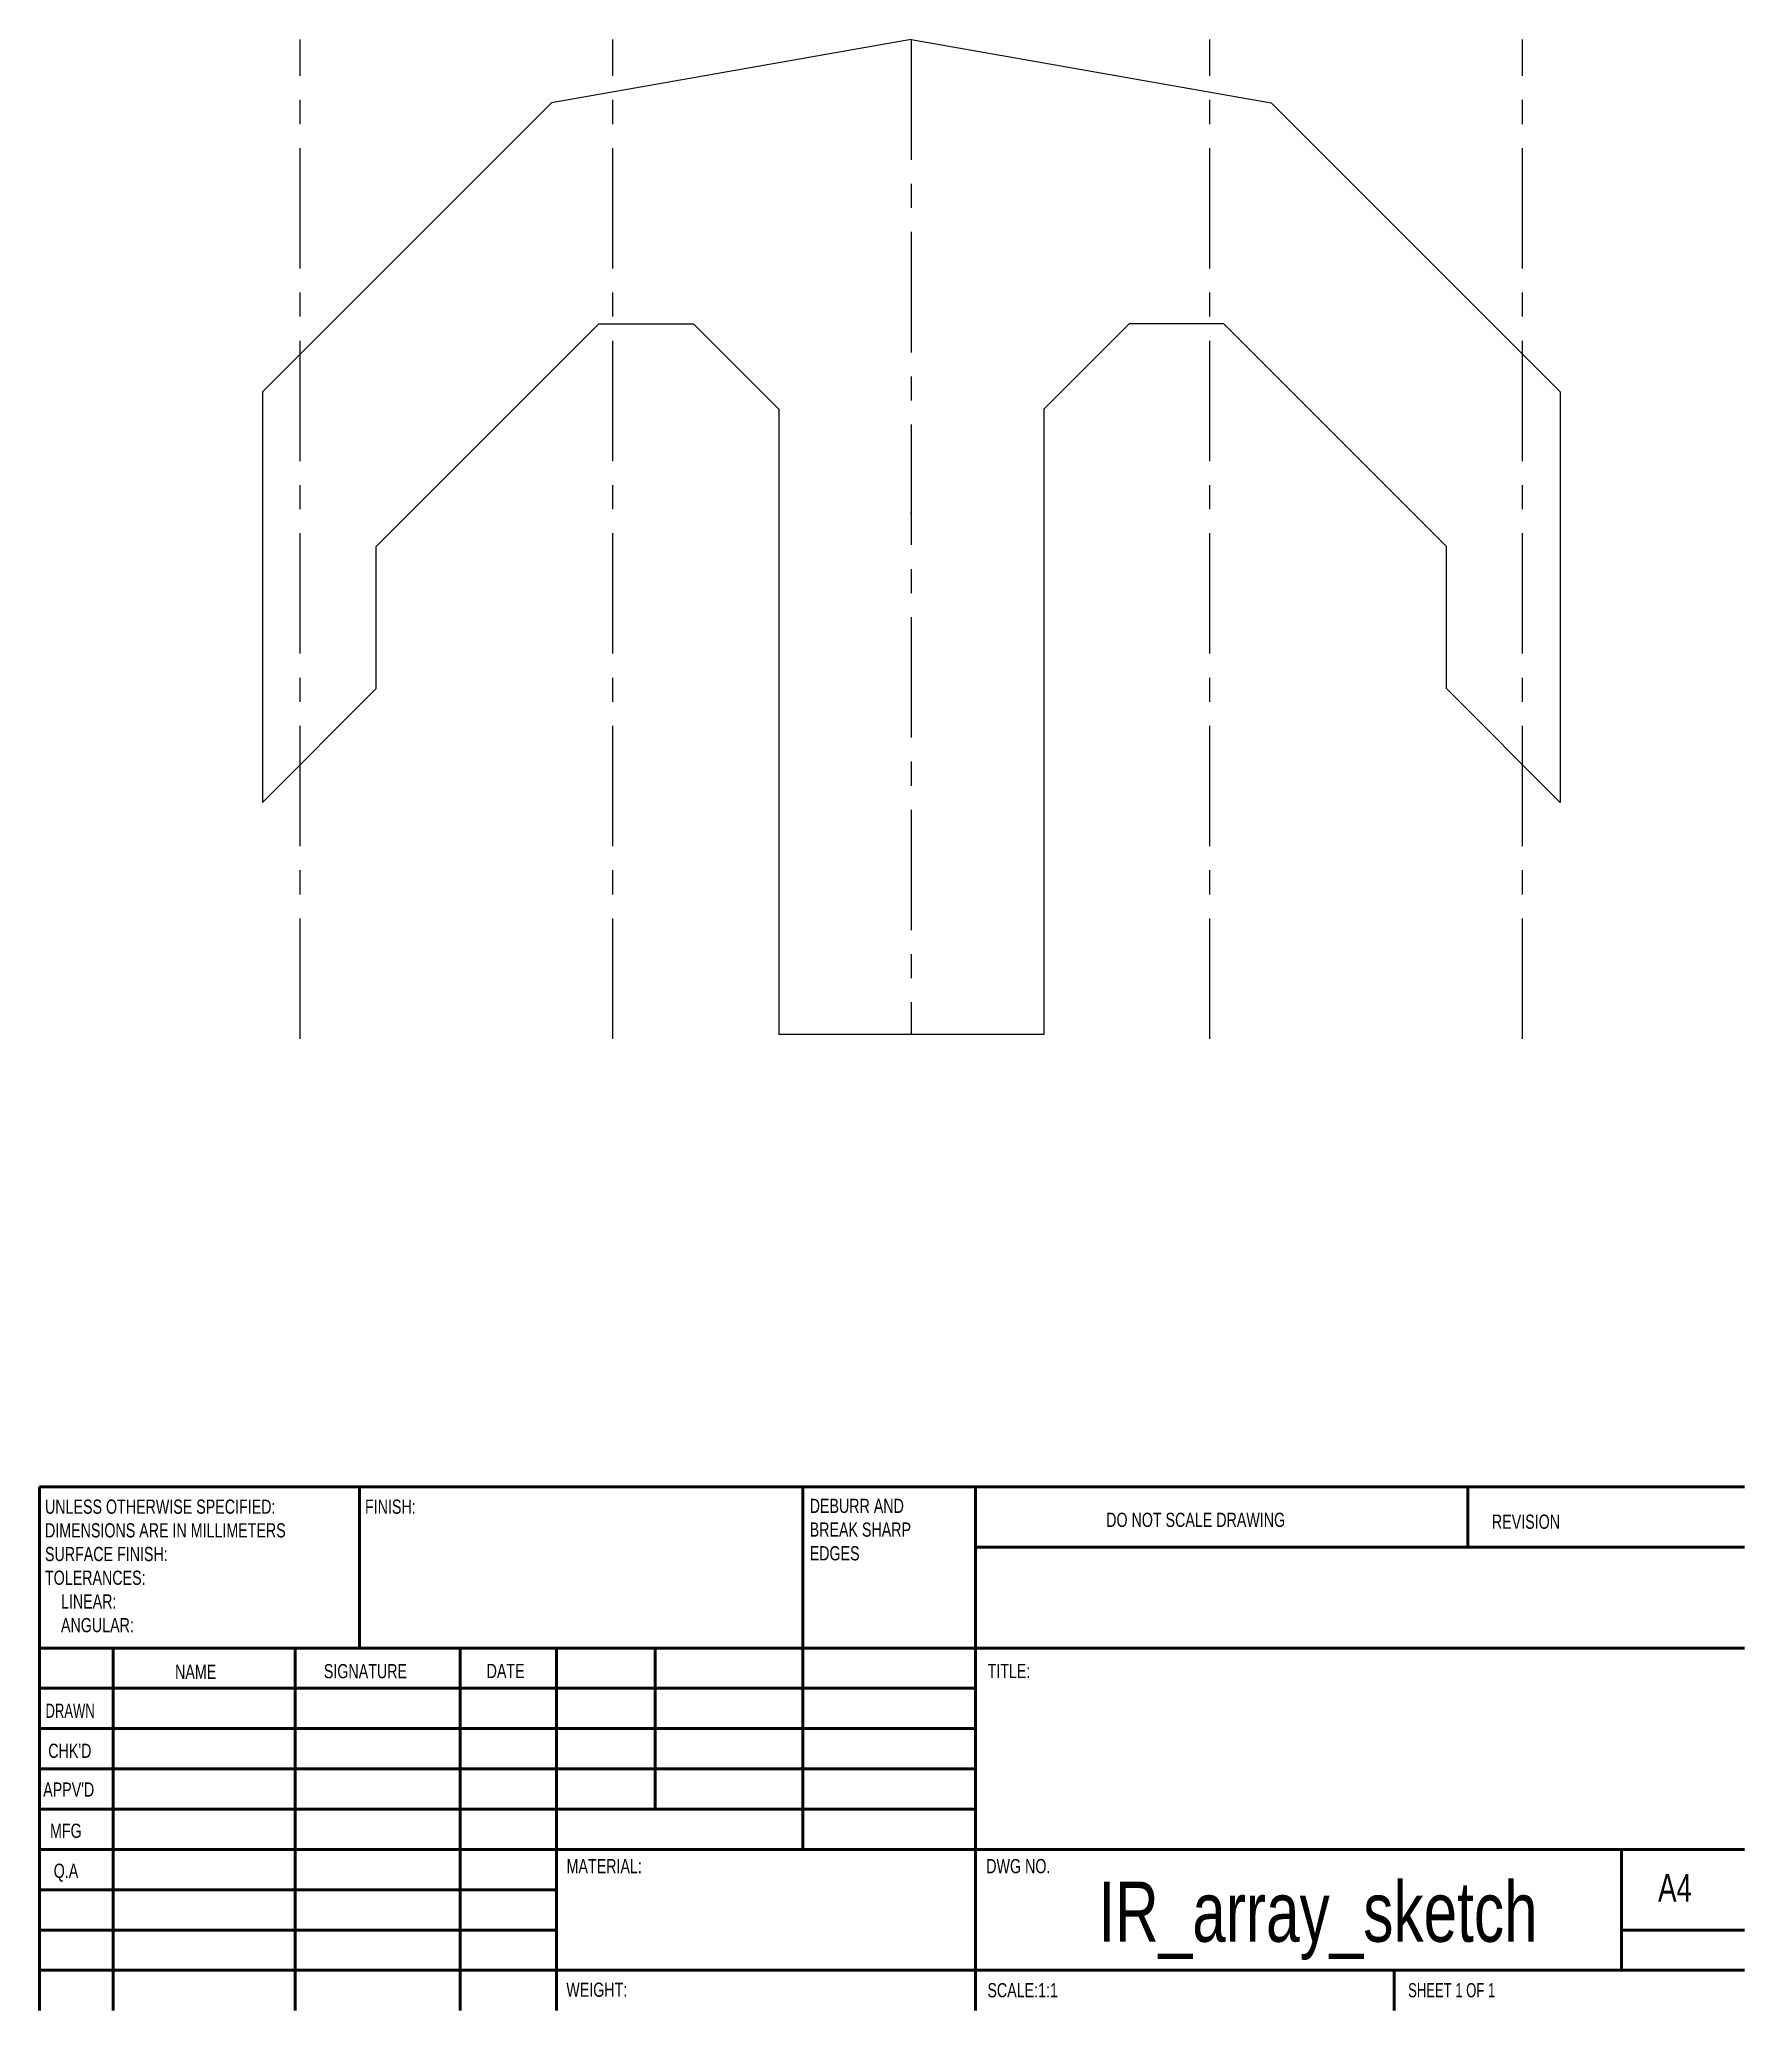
# Model space of a CAD drawing. Header units: millimetres. Extents: x 20 to 200, y 10 to 218.
import ezdxf

# ---------------------------------------------------------------- set-up
doc = ezdxf.new("R2010")
doc.units = ezdxf.units.MM
doc.header["$PDSIZE"] = -1
doc.linetypes.add('CENTERX2', pattern=[20.32, 12.7, -2.54, 2.54, -2.54])
doc.styles.add('SLDTEXTSTYLE0', font='TXT', dxfattribs={"width": 0.686449})
doc.styles.add('SLDTEXTSTYLE1', font='TXT', dxfattribs={"width": 0.75})
doc.styles.add('SLDTEXTSTYLE2', font='TXT', dxfattribs={"width": 0.6875})

msp = doc.modelspace()

# ---------------------------------------------------------------- linework, layer by layer
at = {"color": 7, "linetype": 'CENTERX2'}
for p, q in [((47.54, 112.53), (47.54, 217.98)), ((80.54, 112.53), (80.54, 217.98)), ((112.04, 217.98), (112.04, 112.98)), ((143.54, 112.53), (143.54, 217.98)), ((176.54, 112.53), (176.54, 217.98))]:
    msp.add_line(p, q, dxfattribs=at)
at = {"color": 7, "linetype": 'Continuous'}
for p, q in [((112.04, 217.98), (74.04, 211.28)), ((112.04, 217.98), (150.04, 211.28)), ((74.04, 211.28), (43.54, 180.78)), ((150.04, 211.28), (180.54, 180.78)), ((55.54, 164.48), (79.04, 187.98)), ((79.04, 187.98), (89.04, 187.98)), ((89.04, 187.98), (98.04, 178.98)), ((135.04, 187.98), (126.04, 178.98)), ((145.04, 187.98), (135.04, 187.98)), ((168.54, 164.48), (145.04, 187.98)), ((43.54, 180.78), (43.54, 137.48)), ((98.04, 178.98), (98.04, 112.98)), ((126.04, 178.98), (126.04, 112.98)), ((180.54, 180.78), (180.54, 137.48)), ((112.04, 167.98), (112.04, 168.1)), ((112.04, 167.98), (112.1, 167.98)), ((55.54, 149.48), (55.54, 164.48)), ((168.54, 149.48), (168.54, 164.48)), ((43.54, 137.48), (55.54, 149.48)), ((180.54, 137.48), (168.54, 149.48)), ((126.04, 112.98), (98.04, 112.98))]:
    msp.add_line(p, q, dxfattribs=at)
at = {"color": 7, "linetype": 'Continuous', "lineweight": 50}
for p, q in [((20, 65.25), (200, 65.25)), ((20, 65.25), (20, 10)), ((53.8, 48.25), (53.8, 65.25)), ((100.6, 65.25), (100.6, 27)), ((118.8, 65.25), (118.8, 10)), ((170.8, 58.88), (170.8, 65.25)), ((200, 58.88), (118.8, 58.88)), ((200, 48.25), (20, 48.25)), ((27.8, 48.25), (27.8, 10)), ((46.99, 48.25), (46.99, 10)), ((64.4, 48.25), (64.4, 10)), ((74.6, 10), (74.6, 48.25)), ((85, 31.25), (85, 48.25)), ((118.8, 44), (20, 44)), ((118.8, 39.75), (20, 39.75)), ((118.8, 35.5), (20, 35.5)), ((118.8, 31.25), (20, 31.25)), ((74.6, 27), (20, 27)), ((74.6, 27), (200, 27)), ((187, 14.25), (187, 27)), ((74.6, 22.75), (20, 22.75)), ((74.6, 18.5), (20, 18.5)), ((200, 18.5), (187, 18.5)), ((20, 14.25), (200, 14.25)), ((163, 10), (163, 14.25))]:
    msp.add_line(p, q, dxfattribs=at)
at = {"color": 7, "linetype": 'Continuous'}
msp.add_point((112.04, 167.98), dxfattribs=at)

# ---------------------------------------------------------------- texts
at = {"color": 7, "linetype": 'Continuous', "lineweight": 0}
for s, insert, char_height, attachment_point, style in [('UNLESS OTHERWISE SPECIFIED:', (20.59, 63.92), 1.5, 1, 'SLDTEXTSTYLE1'), ('FINISH:', (54.37, 63.92), 1.5, 1, 'SLDTEXTSTYLE1'), ('DEBURR AND', (101.31, 64), 1.5, 1, 'SLDTEXTSTYLE1'), ('DO NOT SCALE DRAWING', (132.61, 62.53), 1.5, 1, 'SLDTEXTSTYLE1'), ('DIMENSIONS ARE IN MILLIMETERS', (20.59, 61.42), 1.5, 1, 'SLDTEXTSTYLE1'), ('BREAK SHARP', (101.31, 61.5), 1.5, 1, 'SLDTEXTSTYLE1'), ('REVISION', (173.33, 62.33), 1.5, 1, 'SLDTEXTSTYLE1'), ('SURFACE FINISH:', (20.59, 58.92), 1.5, 1, 'SLDTEXTSTYLE1'), ('EDGES', (101.31, 59), 1.5, 1, 'SLDTEXTSTYLE1'), ('TOLERANCES:', (20.59, 56.42), 1.5, 1, 'SLDTEXTSTYLE1'), ('LINEAR:', (22.28, 53.92), 1.5, 1, 'SLDTEXTSTYLE1'), ('ANGULAR:', (22.28, 51.42), 1.5, 1, 'SLDTEXTSTYLE1'), ('NAME', (34.32, 46.5), 1.5, 1, 'SLDTEXTSTYLE1'), ('SIGNATURE', (50.03, 46.56), 1.5, 1, 'SLDTEXTSTYLE1'), ('DATE', (67.21, 46.58), 1.5, 1, 'SLDTEXTSTYLE1'), ('TITLE:', (120.09, 46.58), 1.5, 1, 'SLDTEXTSTYLE1'), ('DRAWN', (20.64, 42.38), 1.5, 1, 'SLDTEXTSTYLE0'), ("CHK'D", (20.94, 38.16), 1.5, 1, 'SLDTEXTSTYLE1'), ("APPV'D", (20.4, 34.07), 1.5, 1, 'SLDTEXTSTYLE1'), ('MFG', (21.12, 29.72), 1.5, 1, 'SLDTEXTSTYLE1'), ('Q.A', (21.51, 25.5), 1.5, 1, 'SLDTEXTSTYLE1'), ('MATERIAL:', (75.65, 25.99), 1.5, 1, 'SLDTEXTSTYLE1'), ('DWG NO.', (119.95, 25.99), 1.5, 1, 'SLDTEXTSTYLE1'), ('IR_array_sketch', (154.97, 23.61), 6.35, 2, 'SLDTEXTSTYLE1'), ('A4', (190.87, 24.41), 2.91, 1, 'SLDTEXTSTYLE1'), ('WEIGHT:', (75.62, 12.95), 1.499, 1, 'SLDTEXTSTYLE1'), ('SCALE:1:1', (120.07, 12.9), 1.5, 1, 'SLDTEXTSTYLE1'), ('SHEET 1 OF 1', (164.48, 12.9), 1.5, 1, 'SLDTEXTSTYLE2')]:
    msp.add_mtext(s, dxfattribs=dict(at, insert=insert, char_height=char_height, attachment_point=attachment_point, style=style))

doc.saveas('drawing.dxf')
